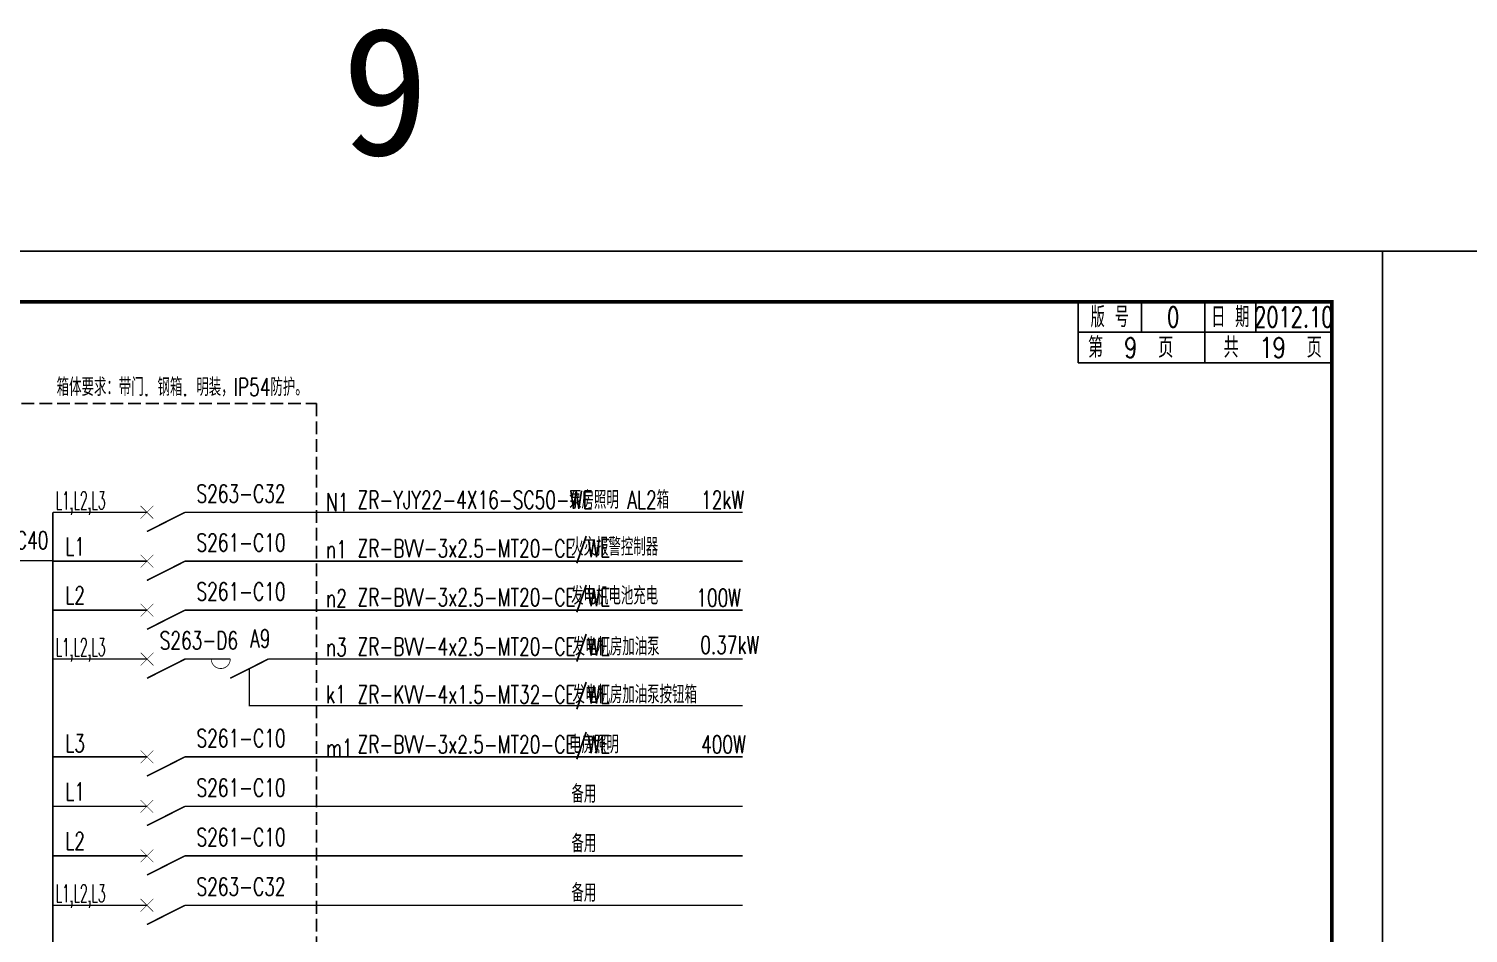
# Model space of a CAD drawing. Header units: millimetres. Extents: x 210068 to 672068, y -299976 to -107099.
# Drawn here: x 393402 to 421754, y -248233 to -230411 of the extents above; entities that cross this region are included whole.
import ezdxf
from ezdxf.enums import TextEntityAlignment as Align

# ---------------------------------------------------------------- set-up
doc = ezdxf.new("R2010")
doc.units = ezdxf.units.MM
doc.header["$LTSCALE"] = 1000
doc.header["$MEASUREMENT"] = 0
doc.linetypes.add('DASH', pattern=[0.35, 0.25, -0.1])
for name, color, linetype in [('BXT', 7, 'Continuous'), ('E-SYST', 7, 'Continuous'), ('E-SYST-DIM', 3, 'Continuous'), ('E-TEXT-PLAN', 7, 'Continuous'), ('E-TEXT-PLAN-DER', 7, 'Continuous'), ('E-TEXT-SYST', 7, 'Continuous'), ('文字', 7, 'Continuous'), ('次轮廓线', 7, 'Continuous')]:
    doc.layers.add(name, color=color, linetype=linetype)
doc.styles.add('-黑体', font='SIMHEI.TTF')
doc.styles.add('IDQSTYLE', font='simplex1.shx', dxfattribs={"width": 0.7, "bigfont": 'hztxt.shx'})
doc.styles.get("Standard").update_dxf_attribs({"font": 'simplex1.shx', "width": 0.7, "bigfont": 'HZTXT.shx'})

# ---------------------------------------------------------------- blocks, each defined once
blk = doc.blocks.new('HC000789')
at = {"color": 0, "linetype": 'Continuous'}
for points, const_width in [([(0, -7.5), (-3.79, 0)], 0.3), ([(1.25, 1.25), (-1.25, -1.25)], 0.1), ([(-1.25, 1.25), (1.25, -1.25)], 0.1)]:
    blk.add_lwpolyline(points, dxfattribs=dict(at, const_width=const_width))
at = {"layer": 'E-TEXT-PLAN-DER', "color": 0, "style": 'IDQSTYLE', "width": 0.7}
blk.add_attdef('PSFHATT', (3.25, -7.5), '', height=2.5, dxfattribs=at)
blk = doc.blocks.new('series')
at = {"width": 0.75}
for tag, height, p in [('页码', 4, (-35, -19)), ('图名', 5, (-220, -282)), ('图号', 5, (-20, -282))]:
    blk.add_attdef(tag, text='', height=height, dxfattribs=at).set_placement(p, align=Align.MIDDLE_CENTER)
blk = doc.blocks.new('1104A')
at = {"color": 3, "linetype": 'Continuous', "const_width": 0.15}
blk.add_lwpolyline([(0, 3.75, 1), (0, 0)], format="xyb", dxfattribs=at)
at = {"color": 3, "linetype": 'Continuous', "const_width": 0.3}
blk.add_lwpolyline([(0, -7.5), (-3.79, 0)], dxfattribs=at)

msp = doc.modelspace()

# ---------------------------------------------------------------- linework, layer by layer
for points in [[(420068.5, -264491.9), (420068.5, -234791.9), (378068.5, -234791.9), (378068.5, -264491.9)], [(462068.5, -264491.9), (462068.5, -234791.9), (420068.5, -234791.9), (420068.5, -264491.9)]]:
    msp.add_lwpolyline(points, close=True)
at = {"const_width": 70}
msp.add_lwpolyline([(419068.5, -235791.9), (381068.5, -235791.9), (381068.5, -263491.9), (419068.5, -263491.9), (419068.5, -235791.9)], dxfattribs=at)
at = {"layer": 'E-SYST', "const_width": 30}
for points in [[(393875.8, -239938.6), (395729, -239938.6)], [(393875.8, -248931.6), (393875.8, -239938.6)], [(396479, -239938.6), (407465.4, -239938.6)], [(393875.8, -240891.2), (393118.9, -240891.2)], [(393875.8, -240902.3), (395729, -240902.3)], [(396479, -240902.3), (407465.4, -240902.3)], [(393875.8, -241866.1), (395729, -241866.1)], [(396479, -241866.1), (407465.4, -241866.1)], [(393875.8, -242829.9), (395730.7, -242829.9)], [(396480.7, -242829.9), (397370.5, -242829.9)], [(398120.5, -242829.9), (398634.5, -242829.9)], [(398634.5, -242829.9), (407465.4, -242829.9)], [(393875.8, -245732.3), (393875.8, -244712.8)], [(393875.8, -244757.4), (395729, -244757.4)], [(396479, -244757.4), (407465.4, -244757.4)], [(393875.8, -245732.3), (395729, -245732.3)], [(396479, -245732.3), (407465.4, -245732.3)], [(393875.8, -246707.2), (395729, -246707.2)], [(396479, -246707.2), (407465.4, -246707.2)], [(393875.8, -247682.1), (395729, -247682.1)], [(396479, -247682.1), (407465.4, -247682.1)]]:
    msp.add_lwpolyline(points, dxfattribs=at)
at = {"layer": 'E-SYST', "linetype": 'DASH', "const_width": 30}
msp.add_lwpolyline([(397745.5, -243019.4), (397745.5, -243749), (407465.4, -243749)], dxfattribs=at)
at = {"layer": 'E-SYST-DIM', "color": 7, "linetype": 'DASH'}
for p, q in [((391160.2, -237797.6), (399071.5, -237797.6)), ((399071.5, -237797.6), (399071.5, -256786.3))]:
    msp.add_line(p, q, dxfattribs=at)
at = {"layer": '次轮廓线'}
for p, q in [((414068.5, -236991.9), (414068.5, -235791.9)), ((415318.5, -236391.9), (415318.5, -235791.9)), ((416568.5, -236391.9), (416568.5, -235791.9)), ((417568.5, -236391.9), (417568.5, -235791.9)), ((414068.5, -236391.9), (419068.5, -236391.9)), ((416568.5, -236991.9), (416568.5, -236391.9)), ((414068.5, -236991.9), (419068.5, -236991.9))]:
    msp.add_line(p, q, dxfattribs=at)

# ---------------------------------------------------------------- block references
ref = msp.add_blockref('series', (420068.5, -234791.9), dxfattribs=dict(xscale=100, yscale=100, zscale=100))
ref.add_attrib('页码', '第  9  页    共  19  页', dxfattribs={"height": 400, "width": 0.75}).set_placement((416568.5, -236691.9), align=Align.MIDDLE_CENTER)
ref.add_attrib('图名', '隧道泵房 配电系统图1', dxfattribs={"height": 500, "width": 0.75}).set_placement((398068.5, -262991.9), align=Align.MIDDLE_CENTER)
ref.add_attrib('图号', 'S5-DQ-01-9', dxfattribs={"height": 480, "width": 0.5}).set_placement((418068.5, -262991.9), align=Align.MIDDLE_CENTER)
at = {"layer": 'BXT', "xscale": 100, "yscale": 100, "zscale": 100, "rotation": 89.99999846467486}
msp.add_blockref('1104A', (397370.5, -242829.9), dxfattribs=at)
at = {"layer": 'E-TEXT-SYST', "color": 3, "xscale": 100, "yscale": 100, "zscale": 100, "rotation": 90}
for p in [(395729, -239938.6), (395729, -240902.3), (395729, -241866.1), (395730.7, -242829.9), (395729, -244757.4), (395729, -245732.3), (395729, -246707.2), (395729, -247682.1)]:
    msp.add_blockref('HC000789', p, dxfattribs=at)

# ---------------------------------------------------------------- texts
at = {"style": '-黑体'}
msp.add_text('9', height=2520, dxfattribs=at).set_placement((399565.3, -232900.4))
at = {"layer": 'E-SYST-DIM', "style": 'IDQSTYLE'}
for s, width, p in [('箱体要求：带门. 钢箱. 明装，IP54防护。', 0.7, (393950.3, -237646)), ('L1,L2,L3', 0.5, (393929.7, -239880.6)), ('S263-C32', 0.7, (396705.4, -239746.4)), ('S263-C40', 0.7, (392034.5, -240664.8)), ('S261-C10', 0.7, (396705.4, -240710.1)), ('L1', 0.7, (394119.6, -240787.7)), ('L2', 0.7, (394119.6, -241751.5)), ('S261-C10', 0.7, (396705.4, -241673.9)), ('S263-D6', 0.7, (395980.3, -242637.6)), ('A9', 0.7, (397762.3, -242601)), ('L1,L2,L3', 0.5, (393929.7, -242771.9)), ('L3', 0.7, (394119.6, -244665.1)), ('S261-C10', 0.7, (396705.4, -244565.2)), ('S261-C10', 0.7, (396705.4, -245540.1)), ('L1', 0.7, (394119.6, -245617.7)), ('L2', 0.7, (394119.6, -246592.6)), ('S261-C10', 0.7, (396705.4, -246515)), ('S263-C32', 0.7, (396705.4, -247489.9)), ('L1,L2,L3', 0.5, (393929.7, -247624.1))]:
    msp.add_text(s, height=350, dxfattribs=dict(at, width=width)).set_placement(p)
at = {"layer": 'E-TEXT-PLAN', "color": 3, "linetype": 'ByBlock', "ltscale": 10, "style": 'IDQSTYLE', "width": 0.7}
for s, p in [('N1', (399258.5, -239914.2)), ('ZR-YJY22-4X16-SC50-WE', (399878, -239868.6)), ('泵房照明 AL2箱', (404043.9, -239868.6)), ('12kW', (406643.8, -239868.6)), ('ZR-BVV-3x2.5-MT20-CE/WE', (399878, -240824.7)), ('火灾报警控制器', (404083.6, -240794.3)), ('n1', (399258.5, -240844.5)), ('n2', (399258.5, -241808.2)), ('ZR-BVV-3x2.5-MT20-CE/WE', (399878, -241788.5)), ('发电机电池充电', (404083.6, -241758)), ('100W', (406548.4, -241797.9)), ('ZR-BVV-4x2.5-MT20-CE/WE', (399878, -242759.9)), ('发电机房加油泵', (404112, -242759.9)), ('0.37kW', (406627, -242727.7)), ('n3', (399258.5, -242772)), ('k1', (399258.5, -243700.2)), ('ZR-KVV-4x1.5-MT32-CE/WE', (399878, -243703.9)), ('发电机房加油泵按钮箱', (404112, -243703.9)), ('ZR-BVV-3x2.5-MT20-CE/WE', (399878, -244687.4)), ('电房照明', (404043.9, -244687.4)), ('400W', (406643.8, -244687.4)), ('m1', (399258.5, -244755.3)), ('备用', (404089.9, -245662.3)), ('备用', (404089.9, -246637.2)), ('备用', (404089.9, -247612.1))]:
    msp.add_text(s, height=350, dxfattribs=at).set_placement(p)
at = {"layer": '文字', "width": 0.7}
for s, p in [('版 号', (414693.5, -236091.9)), ('0', (415943.5, -236091.9)), ('日 期', (417068.5, -236091.9)), ('2012.10', (418318.5, -236091.9))]:
    msp.add_text(s, height=400, dxfattribs=at).set_placement(p, align=Align.MIDDLE_CENTER)

doc.saveas('drawing.dxf')
